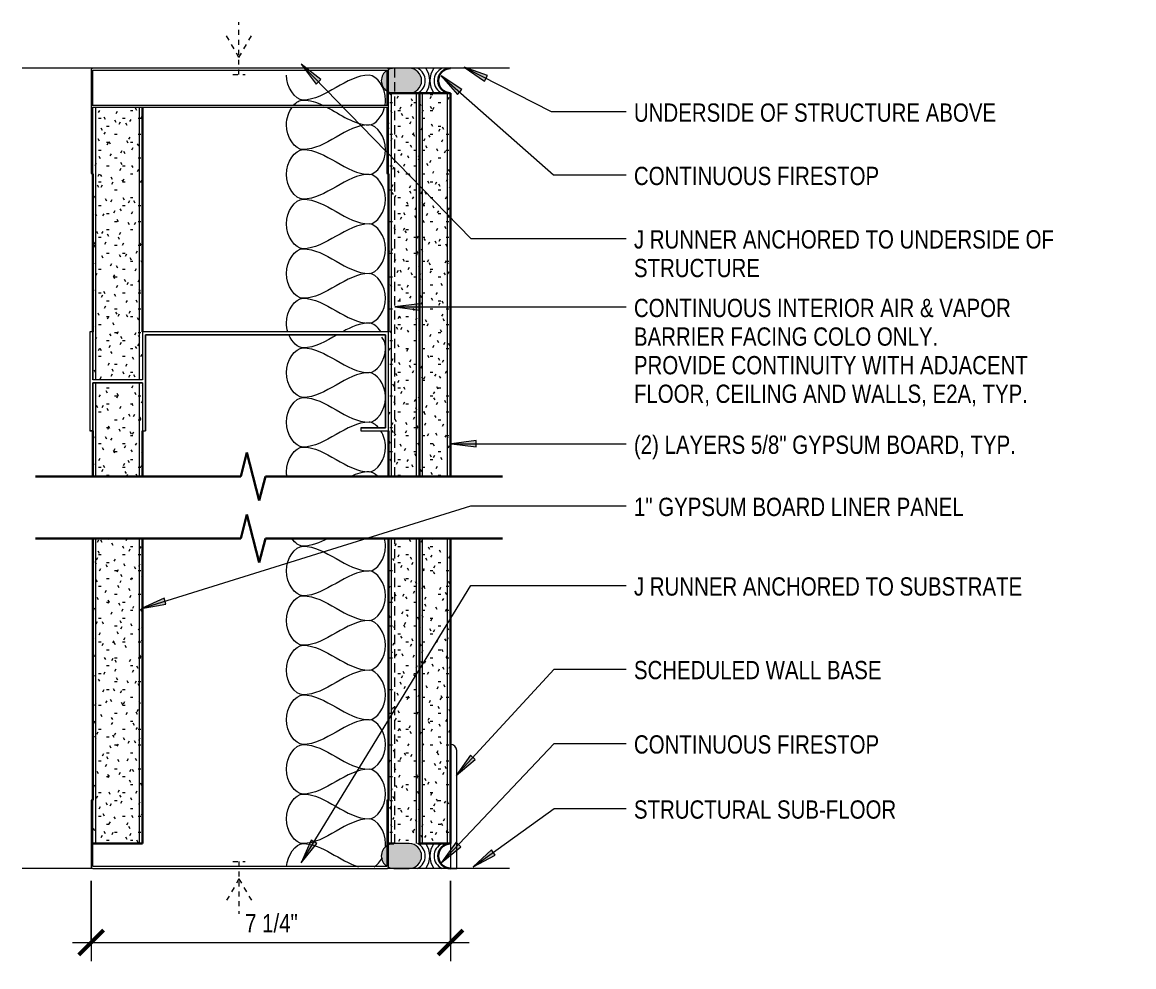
# Model space of a CAD drawing. Header units: inches. Extents: x 28 to 702, y -40 to 115.
# Drawn here: x 113.18 to 135.6, y 86.14 to 105.2 of the extents above; entities that cross this region are included whole.
import ezdxf

# ---------------------------------------------------------------- set-up
doc = ezdxf.new("R2010")
doc.units = ezdxf.units.IN
doc.header["$MEASUREMENT"] = 0
doc.linetypes.add('Hidden', pattern=[0.28125, 0.1875, -0.09375])
doc.linetypes.add('Hidden 1_16_', pattern=[0.09375, 0.0625, -0.03125])
for name, color, linetype, lineweight in [('A-ANNO-DIMS', 211, 'Continuous', 9), ('A-ANNO-DIMS-4', 211, 'Continuous', 9), ('A-DETL', 90, 'Continuous', 9), ('A-DETL-GENF', 92, 'Continuous', 9), ('A-DETL-HDLN', 90, 'Hidden', 9), ('A-DETL-MEDM', 33, 'Continuous', 30), ('A-DETL-THIN', 151, 'Continuous', 18), ('A-DETL-WIDE', 214, 'Continuous', 18), ('G-ANNO-TEXT', 231, 'Continuous', 9)]:
    doc.layers.add(name, color=color, linetype=linetype, lineweight=lineweight)
doc.styles.add('Arial', font='arial.ttf', dxfattribs={"width": 0.8, "height": 0.368825})
doc.dimstyles.new('Linear_-_3_32__Arial_1_8_', dxfattribs={"dimscale": 12, "dimtxt": 0.375, "dimasz": 0.041667, "dimexe": 0.03125, "dimexo": 0.020833, "dimgap": 0.020833, "dimtad": 1, "dimdec": 3, "dimrnd": 0.125, "dimzin": 3, "dimdsep": 46, "dimlunit": 4, "dimtxsty": 'Arial', "dimblk1": 'OBLIQUE', "dimblk2": 'OBLIQUE', "dimsah": 1, "dimcen": 0.09, "dimdle": 0.03125, "dimazin": 0, "dimtfac": 1, "dimtdec": 4, "dimtix": 1, "dimtmove": 2, "dimatfit": 3, "dimfxl": 1, "dimtvp": 1, "dimtfill": 1, "dimfrac": 2, "dimtolj": 1, "dimtzin": 0, "dimarcsym": 2})

# ---------------------------------------------------------------- blocks, each defined once
blk = doc.blocks.new('Joint Sealant and Backer Rod-Section - 1_2_-10822-TYPE E2 - 2-HR_ SHAFT WALL UL-U415')
at = {"layer": 'A-DETL-MEDM', "lineweight": 9}
h = blk.add_hatch(color=256, dxfattribs=at)
h.paths.add_polyline_path([(0.913, 0.5), (0.896, 0.5), (0.831, 0.491), (0.771, 0.467), (0.719, 0.427), (0.68, 0.375), (0.655, 0.315), (0.646, 0.25), (0.655, 0.185), (0.68, 0.125), (0.719, 0.073), (0.771, 0.033), (0.831, 0.009), (0.896, 0), (1.209, 0), (1.273, 0.009), (1.314, 0.025), (1.313, 0.035), (1.313, 0.475), (1.273, 0.491), (1.209, 0.5)], flags=0)
h.paths.add_polyline_path([(1.348, 0.456), (1.348, 0.044), (1.385, 0.073), (1.425, 0.125), (1.45, 0.185), (1.459, 0.25), (1.45, 0.315), (1.425, 0.375), (1.385, 0.427)], flags=0)
at = {"layer": 'A-DETL-GENF'}
blk.add_line((0.896, 0), (1.209, 0), dxfattribs=at)
for centre, radius, start, end in [((0.125, 0.25), 0.271, 292.6199, 67.3801), ((0.063, 0.25), 0.417, 323.1301, 36.8699), ((0.896, 0.25), 0.417, 143.1301, 216.8699), ((0.849, 0.25), 0.277, 115.6022, 244.3978), ((0.896, 0.25), 0.25, 90, 270), ((1.209, 0.25), 0.25, 65.1828, 90), ((1.209, 0.25), 0.25, 304.0799, 55.8506), ((1.209, 0.25), 0.25, 270, 295.0155)]:
    blk.add_arc(centre, radius, start, end, dxfattribs=at)
at = {"layer": 'A-DETL-MEDM'}
blk.add_arc((0.063, 0.25), 0.25, 270, 90, dxfattribs=at)
blk = doc.blocks.new('Gypsum Wallboard-Section - 1_-10821-TYPE E2 - 2-HR_ SHAFT WALL UL-U415')
at = {"layer": 'A-DETL-GENF'}
h = blk.add_hatch(dxfattribs=at)
h.set_pattern_fill('FP_4', color=256, style=0, pattern_type=2)
h.set_pattern_definition([(270, (-52.903, 78.88), (0.16, -0.64), [0.053, -0.427, 0.053, -0.427, -2.56]), (270, (-52.903, 78.88), (0.16, -0.64), [-0.96, 0.053, -0.907, 0.053, -0.427, -1.12]), (270, (-52.903, 78.88), (0.16, -0.64), [-2.4, 0.053, -0.267, 0.053, -0.747]), (30, (-52.823, 78.64), (0.47425626, 0.45856406), [0.053, -0.427, 0.053, -0.427, -2.56]), (30, (-52.823, 78.64), (0.47425626, 0.45856406), [-0.96, 0.053, -0.907, 0.053, -0.427, -1.12]), (30, (-52.823, 78.64), (0.47425626, 0.45856406), [-2.4, 0.053, -0.267, 0.053, -0.747]), (150, (-52.503, 78.56), (-0.63425626, 0.18143594), [0.053, -0.427, 0.053, -0.427, -2.56]), (150, (-52.503, 78.56), (-0.63425626, 0.18143594), [-0.96, 0.053, -0.907, 0.053, -0.427, -1.12]), (150, (-52.503, 78.56), (-0.63425626, 0.18143594), [-2.4, 0.053, -0.267, 0.053, -0.747])])
h.paths.add_polyline_path([(0, 0), (0, -1), (6.157, -1), (6.157, 0), (0.875, 0)], flags=0)
h.paths.add_polyline_path([(7.407, 0), (7.407, -1), (9.294, -1), (9.294, 0), (8.325, 0)], flags=0)
h.paths.add_polyline_path([(9.356, 0), (9.356, -1), (14.854, -1), (14.854, 0), (10.325, 0)], flags=0)
for p, q in [((0, -0.062), (6.157, -0.062)), ((7.407, -0.062), (9.294, -0.062)), ((9.356, -0.062), (14.854, -0.062)), ((0, -0.938), (6.157, -0.938)), ((7.407, -0.938), (9.294, -0.938)), ((9.356, -0.938), (14.854, -0.938))]:
    blk.add_line(p, q, dxfattribs=at)
at = {"layer": 'A-DETL-MEDM'}
for p, q in [((0, 0), (0, -1)), ((6.157, 0), (0.875, 0)), ((8.325, 0), (7.407, 0)), ((13.514, 0), (10.325, 0)), ((0, -1), (6.157, -1)), ((7.407, -1), (8.325, -1)), ((10.325, -1), (14.854, -1))]:
    blk.add_line(p, q, dxfattribs=at)
blk = doc.blocks.new('Gypsum Wallboard-Section1 - 5_8_-10816-TYPE E2 - 2-HR_ SHAFT WALL UL-U415')
at = {"layer": 'A-DETL-GENF'}
h = blk.add_hatch(dxfattribs=at)
h.set_pattern_fill('FP_5', color=256, style=0, pattern_type=2)
h.set_pattern_definition([(270, (-52.903, 84.845), (0.16, -0.64), [0.053, -0.427, 0.053, -0.427, -2.56]), (270, (-52.903, 84.845), (0.16, -0.64), [-0.96, 0.053, -0.907, 0.053, -0.427, -1.12]), (270, (-52.903, 84.845), (0.16, -0.64), [-2.4, 0.053, -0.267, 0.053, -0.747]), (30, (-52.823, 84.605), (0.47425626, 0.45856406), [0.053, -0.427, 0.053, -0.427, -2.56]), (30, (-52.823, 84.605), (0.47425626, 0.45856406), [-0.96, 0.053, -0.907, 0.053, -0.427, -1.12]), (30, (-52.823, 84.605), (0.47425626, 0.45856406), [-2.4, 0.053, -0.267, 0.053, -0.747]), (150, (-52.503, 84.525), (-0.63425626, 0.18143594), [0.053, -0.427, 0.053, -0.427, -2.56]), (150, (-52.503, 84.525), (-0.63425626, 0.18143594), [-0.96, 0.053, -0.907, 0.053, -0.427, -1.12]), (150, (-52.503, 84.525), (-0.63425626, 0.18143594), [-2.4, 0.053, -0.267, 0.053, -0.747])])
h.paths.add_polyline_path([(0, 0), (0, -0.625), (6.157, -0.625), (6.157, 0), (0.003, 0)], flags=0)
h.paths.add_polyline_path([(7.407, -0.03), (7.407, -0.625), (15.139, -0.625), (15.139, 0), (7.407, 0)], flags=0)
for p, q in [((0, -0.062), (6.157, -0.062)), ((7.407, -0.062), (15.139, -0.062)), ((0, -0.563), (6.157, -0.563)), ((7.407, -0.563), (15.139, -0.563))]:
    blk.add_line(p, q, dxfattribs=at)
at = {"layer": 'A-DETL-MEDM'}
for p, q in [((0, -0.104), (0, 0)), ((0.875, 0), (6.157, 0)), ((7.407, 0), (8.325, 0)), ((10.325, 0), (13.514, 0)), ((15.139, 0), (15.139, -0.625))]:
    blk.add_line(p, q, dxfattribs=at)
blk = doc.blocks.new('Channel Studs-Section - 6_-8344-TYPE E2 - 2-HR_ SHAFT WALL UL-U415')
at = {"layer": 'A-DETL-GENF'}
for p, q in [((-1.291, -1.462), (-1.291, -2.204)), ((-1.256, -2.2), (-1.256, -1.485)), ((4.674, -1.485), (4.674, -2.2)), ((4.709, -2.204), (4.709, -1.462)), ((-1.26, -2.235), (4.677, -2.235)), ((4.674, -2.2), (-1.256, -2.2))]:
    blk.add_line(p, q, dxfattribs=at)
for centre, radius, start, end in [((-1.26, -2.204), 0.0312, 180, 270), ((4.677, -2.204), 0.0313, 270, 360)]:
    blk.add_arc(centre, radius, start, end, dxfattribs=at)
blk = doc.blocks.new('Joint Sealant and Backer Rod-Section - 1_2_-V3-TYPE E2 - 2-HR_ SHAFT WALL UL-U415')
at = {"layer": 'A-DETL-MEDM', "lineweight": 9}
h = blk.add_hatch(color=256, dxfattribs=at)
h.paths.add_polyline_path([(0.913, 0.5), (0.896, 0.5), (0.831, 0.491), (0.771, 0.467), (0.719, 0.427), (0.68, 0.375), (0.655, 0.315), (0.646, 0.25), (0.655, 0.185), (0.68, 0.125), (0.719, 0.073), (0.771, 0.033), (0.831, 0.009), (0.896, 0), (1.209, 0), (1.273, 0.009), (1.313, 0.025), (1.313, 0.475), (1.273, 0.491), (1.209, 0.5)], flags=0)
h.paths.add_polyline_path([(1.348, 0.456), (1.348, 0.044), (1.385, 0.073), (1.425, 0.125), (1.45, 0.185), (1.459, 0.25), (1.45, 0.315), (1.425, 0.375), (1.385, 0.427)], flags=0)
at = {"layer": 'A-DETL-GENF'}
for p, q in [((1.209, 0.5), (0.896, 0.5)), ((0.896, 0), (1.209, 0))]:
    blk.add_line(p, q, dxfattribs=at)
for centre, radius, start, end in [((0.125, 0.25), 0.271, 292.6199, 67.3801), ((0.063, 0.25), 0.417, 323.1301, 36.8699), ((0.896, 0.25), 0.417, 143.1301, 216.8699), ((0.849, 0.25), 0.277, 115.6022, 244.3978), ((0.896, 0.25), 0.25, 90, 270), ((1.209, 0.25), 0.25, 64.9845, 90), ((1.209, 0.25), 0.25, 304.1494, 55.9201), ((1.209, 0.25), 0.25, 270, 294.8172)]:
    blk.add_arc(centre, radius, start, end, dxfattribs=at)
at = {"layer": 'A-DETL-MEDM'}
blk.add_arc((0.063, 0.25), 0.25, 270, 90, dxfattribs=at)
blk = doc.blocks.new('Resilient Flat Base-Section - 2 1_2_-8343-TYPE E2 - 2-HR_ SHAFT WALL UL-U415')
at = {"layer": 'A-DETL-GENF'}
for p, q in [((-1.166, -2.266), (-1.166, 0.109)), ((-1.291, -1.766), (-1.291, -2.266)), ((-1.291, -2.266), (-1.166, -2.266))]:
    blk.add_line(p, q, dxfattribs=at)
blk.add_arc((-1.291, 0.109), 0.125, 360, 90, dxfattribs=at)
blk = doc.blocks.new('Channel Studs-Section - 6_-10819-TYPE E2 - 2-HR_ SHAFT WALL UL-U415')
at = {"layer": 'A-DETL-GENF'}
for p, q in [((-1.291, 2.204), (-1.291, 0.86)), ((4.677, 2.235), (-1.26, 2.235)), ((-1.256, 0.86), (-1.256, 2.2)), ((-1.256, 2.2), (4.674, 2.2)), ((4.674, 2.2), (4.674, 0.86)), ((4.709, 0.86), (4.709, 2.204)), ((-1.291, 0.86), (-1.256, 0.86)), ((4.674, 0.86), (4.709, 0.86))]:
    blk.add_line(p, q, dxfattribs=at)
for centre, start, end in [((-1.26, 2.204), 90, 180), ((4.677, 2.204), 0, 90)]:
    blk.add_arc(centre, 0.0312, start, end, dxfattribs=at)
blk = doc.blocks.new('Gypsum Wallboard-Section1 - 5_8_-V4-TYPE E2 - 2-HR_ SHAFT WALL UL-U415')
at = {"layer": 'A-DETL-GENF'}
h = blk.add_hatch(dxfattribs=at)
h.set_pattern_fill('FP_6', color=256, style=0, pattern_type=2)
h.set_pattern_definition([(270, (-52.903, 85.47), (0.16, -0.64), [0.053, -0.427, 0.053, -0.427, -2.56]), (270, (-52.903, 85.47), (0.16, -0.64), [-0.96, 0.053, -0.907, 0.053, -0.427, -1.12]), (270, (-52.903, 85.47), (0.16, -0.64), [-2.4, 0.053, -0.267, 0.053, -0.747]), (30, (-52.823, 85.23), (0.47425626, 0.45856406), [0.053, -0.427, 0.053, -0.427, -2.56]), (30, (-52.823, 85.23), (0.47425626, 0.45856406), [-0.96, 0.053, -0.907, 0.053, -0.427, -1.12]), (30, (-52.823, 85.23), (0.47425626, 0.45856406), [-2.4, 0.053, -0.267, 0.053, -0.747]), (150, (-52.503, 85.15), (-0.63425626, 0.18143594), [0.053, -0.427, 0.053, -0.427, -2.56]), (150, (-52.503, 85.15), (-0.63425626, 0.18143594), [-0.96, 0.053, -0.907, 0.053, -0.427, -1.12]), (150, (-52.503, 85.15), (-0.63425626, 0.18143594), [-2.4, 0.053, -0.267, 0.053, -0.747])])
h.paths.add_polyline_path([(0, 0), (0, -0.625), (6.157, -0.625), (6.157, 0), (2.429, 0)], flags=0)
h.paths.add_polyline_path([(7.407, 0), (7.407, -0.625), (15.139, -0.625), (15.139, 0), (12.023, 0)], flags=0)
for p, q in [((0, -0.062), (6.157, -0.062)), ((7.407, -0.062), (15.139, -0.062)), ((0, -0.563), (6.157, -0.563)), ((7.407, -0.563), (15.139, -0.563))]:
    blk.add_line(p, q, dxfattribs=at)
at = {"layer": 'A-DETL-MEDM'}
for p, q in [((0, 0), (6.157, 0)), ((0, -0.625), (0, 0)), ((7.407, 0), (15.139, 0)), ((15.139, 0), (15.139, -0.625)), ((6.157, -0.625), (0, -0.625)), ((15.139, -0.625), (7.407, -0.625))]:
    blk.add_line(p, q, dxfattribs=at)
blk = doc.blocks.new('Break Line1 - Break Line-10820-TYPE E2 - 2-HR_ SHAFT WALL UL-U415')
at = {"layer": 'A-DETL-MEDM'}
for p, q in [((-0.25, 0), (-0.125, 0.484)), ((-0.125, 0.484), (0.125, -0.484)), ((-4.387, 0), (-0.25, 0)), ((0.125, -0.484), (0.25, 0)), ((0.25, 0), (5.033, 0))]:
    blk.add_line(p, q, dxfattribs=at)
blk = doc.blocks.new('Break Line1 - Break Line-10818-TYPE E2 - 2-HR_ SHAFT WALL UL-U415')
at = {"layer": 'A-DETL-MEDM'}
for p, q in [((-0.25, 0), (-0.125, 0.484)), ((-0.125, 0.484), (0.125, -0.484)), ((-5.033, 0), (-0.25, 0)), ((0.125, -0.484), (0.25, 0)), ((0.25, 0), (4.386, 0))]:
    blk.add_line(p, q, dxfattribs=at)
blk = doc.blocks.new('Channel Studs-Section - 6_-V5-TYPE E2 - 2-HR_ SHAFT WALL UL-U415')
at = {"layer": 'A-DETL-GENF'}
for p, q in [((-1.256, -0.86), (-1.291, -0.86)), ((-1.291, -0.86), (-1.291, -2.204)), ((-1.256, -2.2), (-1.256, -0.86)), ((4.709, -0.86), (4.674, -0.86)), ((4.674, -0.86), (4.674, -2.2)), ((4.709, -2.204), (4.709, -0.86)), ((-1.26, -2.235), (4.677, -2.235)), ((4.674, -2.2), (-1.256, -2.2))]:
    blk.add_line(p, q, dxfattribs=at)
for centre, radius, start, end in [((-1.26, -2.204), 0.0312, 180, 270), ((4.677, -2.204), 0.0313, 270, 360)]:
    blk.add_arc(centre, radius, start, end, dxfattribs=at)
blk = doc.blocks.new('DIMBLOCK2-TYPE E2 - 2-HR_ SHAFT WALL UL-U415')
at = {"layer": 'A-ANNO-DIMS-4'}
for p, q in [((114.569, 87.877), (114.569, 86.258)), ((114.569, 86.633), (114.569, 87.877)), ((121.819, 87.877), (121.819, 86.258)), ((121.819, 86.633), (121.819, 87.877)), ((114.194, 86.633), (122.194, 86.633))]:
    blk.add_line(p, q, dxfattribs=at)
at = {"layer": 'A-ANNO-DIMS-4', "lineweight": 50}
for p, q in [((114.569, 86.633), (114.819, 86.883)), ((121.819, 86.633), (122.069, 86.883)), ((114.569, 86.633), (114.319, 86.383)), ((121.819, 86.633), (121.569, 86.383))]:
    blk.add_line(p, q, dxfattribs=at)
at = {"layer": 'A-ANNO-DIMS-4', "color": 0, "insert": (117.675, 87.204), "char_height": 0.3688, "width": 1.24615, "attachment_point": 1, "line_spacing_factor": 0.938532, "style": 'Arial', "bg_fill": 3, "box_fill_scale": 1.25, "bg_fill_color": 0, "bg_fill_transparency": 0}
blk.add_mtext('7 1/4"', dxfattribs=at)
blk = doc.blocks.new('_Oblique')
at = {"color": 0, "linetype": 'ByBlock', "lineweight": -2}
blk.add_line((-0.5, -0.5), (0.5, 0.5), dxfattribs=at)

msp = doc.modelspace()

# ---------------------------------------------------------------- hatches: boundary and pattern name
at = {"layer": 'G-ANNO-TEXT'}
for points in [[(118.805006, 104.351583), (119.10653, 103.947335), (119.200883, 104.03915)], [(122.091661, 104.290157), (122.506898, 104.003954), (122.566824, 104.121178)], [(121.626778, 104.117129), (121.958489, 103.737259), (122.045504, 103.836055)], [(120.697326, 99.452623), (121.197326, 99.386797), (121.197326, 99.51845)], [(121.838371, 96.693703), (122.338371, 96.627877), (122.338371, 96.759529)], [(115.582543, 93.36932), (116.079484, 93.45524), (116.040314, 93.58093)], [(121.93039, 90.001294), (122.3179, 90.324046), (122.221161, 90.413344)], [(121.635995, 88.24742), (122.027796, 88.56495), (121.932263, 88.655536)], [(122.275816, 88.157281), (122.720089, 88.395932), (122.643183, 88.502786)]]:
    msp.add_hatch(color=7, dxfattribs=at).paths.add_polyline_path(points, flags=0)

# ---------------------------------------------------------------- linework, layer by layer
at = {"layer": 'A-DETL', "linetype": 'Hidden 1_16_', "lineweight": 18}
for p, q in [((117.551545, 104.140227), (117.551545, 105.19582)), ((117.551545, 104.487378), (117.286612, 104.946256)), ((117.551545, 104.487378), (117.816478, 104.946256)), ((117.426545, 104.140227), (117.676371, 104.140227)), ((117.426545, 88.262799), (117.676371, 88.262799)), ((117.551545, 88.262799), (117.551545, 87.207206)), ((117.551545, 87.915648), (117.286612, 87.45677)), ((117.551545, 87.915648), (117.816478, 87.45677))]:
    msp.add_line(p, q, dxfattribs=at)
at = {"layer": 'A-DETL'}
for points in [[(118.842456, 103.626861), (118.685321, 103.626861), (118.509122, 103.891158), (118.509122, 104.126861)], [(120.175789, 104.126861), (119.717666, 104.126861), (119.300579, 103.626861), (118.842456, 103.626861)], [(118.652285, 103.517153), (118.709819, 103.584474), (118.777754, 103.626861), (118.842456, 103.626861)], [(118.842456, 103.626861), (118.981028, 103.626861), (119.115846, 103.581114), (119.249181, 103.517295)], [(119.317066, 103.483316), (119.600934, 103.335582), (119.879797, 103.126861), (120.175789, 103.126861)], [(120.175789, 103.126861), (120.302032, 103.126861), (120.440579, 103.288225), (120.490176, 103.481312)], [(120.175789, 103.126861), (119.717666, 103.126861), (119.300579, 102.626861), (118.842456, 102.626861)], [(120.175789, 102.126861), (120.332924, 102.126861), (120.685321, 102.626861), (120.332924, 103.126861), (120.175789, 103.126861)], [(118.842456, 101.626861), (118.685321, 101.626861), (118.332924, 102.126861), (118.685321, 102.626861), (118.842456, 102.626861)], [(118.842456, 102.626861), (119.300579, 102.626861), (119.717666, 102.126861), (120.175789, 102.126861)], [(120.175789, 102.126861), (119.717666, 102.126861), (119.300579, 101.626861), (118.842456, 101.626861)], [(120.175789, 101.126861), (120.332924, 101.126861), (120.685321, 101.626861), (120.332924, 102.126861), (120.175789, 102.126861)], [(118.842456, 100.626861), (118.685321, 100.626861), (118.332924, 101.126861), (118.685321, 101.626861), (118.842456, 101.626861)], [(118.842456, 101.626861), (119.300579, 101.626861), (119.717666, 101.126861), (120.175789, 101.126861)], [(120.175789, 101.126861), (119.717666, 101.126861), (119.300579, 100.626861), (118.842456, 100.626861)], [(120.175789, 100.126861), (120.332924, 100.126861), (120.685321, 100.626861), (120.332924, 101.126861), (120.175789, 101.126861)], [(118.842456, 99.626861), (118.685321, 99.626861), (118.332924, 100.126861), (118.685321, 100.626861), (118.842456, 100.626861)], [(118.842456, 100.626861), (119.300579, 100.626861), (119.717666, 100.126861), (120.175789, 100.126861)], [(120.175789, 100.126861), (119.717666, 100.126861), (119.300579, 99.626861), (118.842456, 99.626861)], [(120.175789, 99.126861), (120.332924, 99.126861), (120.685321, 99.626861), (120.332924, 100.126861), (120.175789, 100.126861)], [(118.842456, 99.626861), (119.300579, 99.626861), (119.717666, 99.126861), (120.175789, 99.126861)], [(120.175789, 99.126861), (119.994018, 99.126861), (119.818708, 99.048146), (119.644731, 98.953181)], [(120.41148, 98.955224), (120.346664, 99.05746), (120.25858, 99.126861), (120.175789, 99.126861)], [(118.842456, 98.626861), (118.737442, 98.626861), (118.623914, 98.738518), (118.560154, 98.887212)], [(119.531059, 98.889388), (119.304932, 98.760355), (119.079172, 98.626861), (118.842456, 98.626861)], [(120.508781, 98.646002), (120.505741, 98.73164), (120.476094, 98.790474), (120.434552, 98.839929)], [(118.842456, 97.626861), (118.685321, 97.626861), (118.332924, 98.126861), (118.685321, 98.626861), (118.842456, 98.626861)], [(118.842456, 98.626861), (119.300579, 98.626861), (119.717666, 98.126861), (120.175789, 98.126861)], [(120.175789, 98.126861), (120.328913, 98.126861), (120.500139, 98.36426), (120.508781, 98.607719)], [(120.175789, 98.126861), (119.717666, 98.126861), (119.300579, 97.626861), (118.842456, 97.626861)], [(120.508781, 97.646002), (120.500139, 97.889461), (120.328913, 98.126861), (120.175789, 98.126861)], [(118.842456, 96.626861), (118.685321, 96.626861), (118.332924, 97.126861), (118.685321, 97.626861), (118.842456, 97.626861)], [(118.842456, 97.626861), (119.300579, 97.626861), (119.717666, 97.126861), (120.175789, 97.126861)], [(120.175789, 97.126861), (120.328913, 97.126861), (120.500139, 97.36426), (120.508781, 97.607719)], [(120.175789, 97.126861), (119.717666, 97.126861), (119.300579, 96.626861), (118.842456, 96.626861)], [(120.36743, 97.015425), (120.309585, 97.083747), (120.241043, 97.126861), (120.175789, 97.126861)], [(118.842456, 96.626861), (119.300579, 96.626861), (119.717666, 96.126861), (120.175789, 96.126861)], [(120.175789, 96.126861), (120.050226, 96.126861), (119.927746, 96.0893), (119.806658, 96.034769)], [(120.348956, 96.036003), (120.295291, 96.09229), (120.234222, 96.126861), (120.175789, 96.126861)], [(118.842456, 93.626861), (118.685321, 93.626861), (118.332924, 94.126861), (118.685321, 94.626861), (118.842456, 94.626861)], [(118.842456, 94.626861), (118.764817, 94.626861), (118.682524, 94.687892), (118.61913, 94.7798)], [(119.338164, 94.781498), (119.175774, 94.695279), (119.011922, 94.626861), (118.842456, 94.626861)], [(118.842456, 94.626861), (119.300579, 94.626861), (119.717666, 94.126861), (120.175789, 94.126861)], [(120.175789, 94.126861), (119.717666, 94.126861), (119.300579, 93.626861), (118.842456, 93.626861)], [(120.175789, 93.126861), (120.332924, 93.126861), (120.685321, 93.626861), (120.332924, 94.126861), (120.175789, 94.126861)], [(118.842456, 92.626861), (118.685321, 92.626861), (118.332924, 93.126861), (118.685321, 93.626861), (118.842456, 93.626861)], [(118.842456, 93.626861), (119.300579, 93.626861), (119.717666, 93.126861), (120.175789, 93.126861)], [(120.175789, 93.126861), (119.717666, 93.126861), (119.300579, 92.626861), (118.842456, 92.626861)], [(120.175789, 92.126861), (120.332924, 92.126861), (120.685321, 92.626861), (120.332924, 93.126861), (120.175789, 93.126861)], [(118.842456, 91.626861), (118.685321, 91.626861), (118.332924, 92.126861), (118.685321, 92.626861), (118.842456, 92.626861)], [(118.842456, 92.626861), (119.300579, 92.626861), (119.717666, 92.126861), (120.175789, 92.126861)], [(120.175789, 92.126861), (119.717666, 92.126861), (119.300579, 91.626861), (118.842456, 91.626861)], [(120.175789, 91.126861), (120.332924, 91.126861), (120.685321, 91.626861), (120.332924, 92.126861), (120.175789, 92.126861)], [(118.842456, 90.626861), (118.685321, 90.626861), (118.332924, 91.126861), (118.685321, 91.626861), (118.842456, 91.626861)], [(118.842456, 91.626861), (119.300579, 91.626861), (119.717666, 91.126861), (120.175789, 91.126861)], [(120.175789, 91.126861), (119.717666, 91.126861), (119.300579, 90.626861), (118.842456, 90.626861)], [(120.175789, 90.126861), (120.332924, 90.126861), (120.685321, 90.626861), (120.332924, 91.126861), (120.175789, 91.126861)], [(118.842456, 89.626861), (118.685321, 89.626861), (118.332924, 90.126861), (118.685321, 90.626861), (118.842456, 90.626861)], [(118.842456, 90.626861), (119.300579, 90.626861), (119.717666, 90.126861), (120.175789, 90.126861)], [(120.175789, 90.126861), (119.717666, 90.126861), (119.300579, 89.626861), (118.842456, 89.626861)], [(120.175789, 89.126861), (120.332924, 89.126861), (120.685321, 89.626861), (120.332924, 90.126861), (120.175789, 90.126861)], [(118.842456, 88.626861), (118.685321, 88.626861), (118.332924, 89.126861), (118.685321, 89.626861), (118.842456, 89.626861)], [(118.842456, 89.626861), (119.300579, 89.626861), (119.717666, 89.126861), (120.175789, 89.126861)], [(120.175789, 89.126861), (119.717666, 89.126861), (119.300579, 88.626861), (118.842456, 88.626861)], [(118.510386, 88.161922), (118.526463, 88.388), (118.693074, 88.626861), (118.842456, 88.626861)], [(118.842456, 88.626861), (119.228298, 88.626861), (119.585032, 88.27219), (119.961689, 88.160273)], [(120.27964, 88.160156), (120.33596, 88.195307), (120.399091, 88.263388), (120.446166, 88.34225)]]:
    msp.add_open_spline(points, degree=3, dxfattribs=at)
for points, knots in [([(120.497969, 103.515614), (120.505187, 103.55214), (120.535454, 103.8395), (120.332924, 104.126861), (120.175789, 104.126861)], [1.202871049, 1.202871049, 1.202871049, 1.202871049, 1.414213562, 2.828427125, 2.828427125, 2.828427125, 2.828427125]), ([(118.842456, 102.626861), (118.685321, 102.626861), (118.416537, 103.008225), (118.557772, 103.38959), (118.626742, 103.484684)], [0, 0, 0, 0, 1.414213562, 2.157324387, 2.157324387, 2.157324387, 2.157324387]), ([(118.536823, 98.950469), (118.519253, 99.006968), (118.466873, 99.316915), (118.685321, 99.626861), (118.842456, 99.626861)], [1.075107266, 1.075107266, 1.075107266, 1.075107266, 1.414213562, 2.828427125, 2.828427125, 2.828427125, 2.828427125]), ([(120.175789, 96.126861), (120.332924, 96.126861), (120.592485, 96.49514), (120.469682, 96.86342), (120.41148, 96.955224)], [0, 0, 0, 0, 1.414213562, 2.083304854, 2.083304854, 2.083304854, 2.083304854]), ([(118.517135, 96.032792), (118.511924, 96.063814), (118.486905, 96.345337), (118.685321, 96.626861), (118.842456, 96.626861)], [1.235891017, 1.235891017, 1.235891017, 1.235891017, 1.414213562, 2.828427125, 2.828427125, 2.828427125, 2.828427125]), ([(120.175789, 94.126861), (120.332924, 94.126861), (120.546614, 94.430056), (120.501145, 94.733251), (120.487071, 94.784038)], [0, 0, 0, 0, 1.414213562, 1.715131422, 1.715131422, 1.715131422, 1.715131422]), ([(120.504464, 88.555395), (120.507513, 88.579071), (120.525963, 88.852966), (120.332924, 89.126861), (120.175789, 89.126861)], [1.279044464, 1.279044464, 1.279044464, 1.279044464, 1.414213562, 2.828427125, 2.828427125, 2.828427125, 2.828427125])]:
    msp.add_open_spline(points, degree=3, knots=knots, dxfattribs=at)
at = {"layer": 'A-DETL-HDLN'}
for p, q in [((120.694123, 96.033552), (120.694123, 104.266274)), ((120.694123, 88.626861), (120.694123, 94.783552))]:
    msp.add_line(p, q, dxfattribs=at)
at = {"layer": 'A-DETL-MEDM', "lineweight": 18}
for p, q in [((114.604279, 98.951807), (114.541779, 98.951807)), ((114.541779, 98.951807), (114.541779, 96.951807)), ((114.604279, 97.983057), (114.604279, 98.951807)), ((120.569123, 98.951807), (115.604279, 98.951807)), ((115.604279, 98.951807), (115.604279, 97.983057)), ((115.666779, 98.889307), (120.506623, 98.889307)), ((115.666779, 96.951807), (115.666779, 98.889307)), ((120.506623, 98.889307), (120.506623, 97.014307)), ((120.569123, 96.951807), (120.569123, 98.951807)), ((115.604279, 97.983057), (114.604279, 97.983057)), ((114.604279, 96.951807), (114.604279, 97.920557)), ((114.604279, 97.920557), (115.604279, 97.920557)), ((115.604279, 97.920557), (115.604279, 96.951807)), ((114.541779, 96.951807), (114.604279, 96.951807)), ((115.604279, 96.951807), (115.666779, 96.951807)), ((120.506623, 97.014307), (120.006623, 97.014307)), ((120.006623, 97.014307), (120.006623, 96.951807)), ((120.006623, 96.951807), (120.569123, 96.951807))]:
    msp.add_line(p, q, dxfattribs=at)
at = {"layer": 'A-DETL-THIN'}
for p, q in [((114.541779, 98.951807), (114.541779, 96.951807)), ((114.604279, 98.951807), (114.541779, 98.951807)), ((114.604279, 98.951807), (114.604279, 97.983057)), ((120.569123, 98.951807), (115.604279, 98.951807)), ((115.604279, 98.951807), (115.604279, 97.983057)), ((115.666779, 98.889307), (115.666779, 96.951807)), ((120.506623, 98.889307), (115.666779, 98.889307)), ((120.506623, 97.014307), (120.506623, 98.889307)), ((120.569123, 96.951807), (120.569123, 98.951807)), ((115.604279, 97.983057), (114.604279, 97.983057)), ((115.604279, 97.920557), (114.604279, 97.920557)), ((114.604279, 97.920557), (114.604279, 96.951807)), ((115.604279, 97.920557), (115.604279, 96.951807)), ((114.604279, 96.951807), (114.541779, 96.951807)), ((115.604279, 96.951807), (115.666779, 96.951807)), ((120.006623, 97.014307), (120.506623, 97.014307)), ((120.006623, 97.014307), (120.006623, 96.951807)), ((120.006623, 96.951807), (120.569123, 96.951807))]:
    msp.add_line(p, q, dxfattribs=at)
at = {"layer": 'A-DETL-WIDE'}
for p, q in [((123.006623, 104.266274), (113.179733, 104.266274)), ((114.592285, 88.126861), (113.179733, 88.126861)), ((123.006623, 88.126861), (120.545961, 88.126861))]:
    msp.add_line(p, q, dxfattribs=at)
at = {"layer": 'G-ANNO-TEXT', "color": 7}
for p, q in [((118.805006, 104.351583), (119.10653, 103.947335)), ((119.200883, 104.03915), (118.805006, 104.351583)), ((118.805006, 104.351583), (122.226119, 100.835891)), ((122.091661, 104.290157), (122.506898, 104.003954)), ((122.566824, 104.121178), (122.091661, 104.290157)), ((122.091661, 104.290157), (123.845853, 103.393394)), ((119.10653, 103.947335), (119.200883, 104.03915)), ((121.626778, 104.117129), (121.958489, 103.737259)), ((122.045504, 103.836055), (121.626778, 104.117129)), ((121.626778, 104.117129), (123.899071, 102.115817)), ((122.506898, 104.003954), (122.566824, 104.121178)), ((121.958489, 103.737259), (122.045504, 103.836055)), ((123.845853, 103.393394), (125.3619, 103.393394)), ((123.899071, 102.115817), (125.3619, 102.115817)), ((122.226119, 100.835891), (125.3619, 100.835891)), ((121.197326, 99.51845), (120.697326, 99.452623)), ((120.697326, 99.452623), (121.197326, 99.386797)), ((120.697326, 99.452623), (125.3619, 99.452623)), ((121.197326, 99.386797), (121.197326, 99.51845)), ((122.338371, 96.759529), (121.838371, 96.693703)), ((121.838371, 96.693703), (122.338371, 96.627877)), ((121.838371, 96.693703), (125.3619, 96.693703)), ((122.338371, 96.627877), (122.338371, 96.759529)), ((115.582543, 93.36932), (122.226119, 95.439743)), ((122.226119, 95.439743), (125.3619, 95.439743)), ((122.226119, 93.834448), (125.3619, 93.834448)), ((116.040314, 93.58093), (115.582543, 93.36932)), ((116.079484, 93.45524), (116.040314, 93.58093)), ((115.582543, 93.36932), (116.079484, 93.45524)), ((121.93039, 90.001294), (123.911901, 92.147921)), ((123.911901, 92.147921), (125.3619, 92.147921)), ((121.635995, 88.24742), (123.911901, 90.647621)), ((123.911901, 90.647621), (125.3619, 90.647621)), ((122.221161, 90.413344), (121.93039, 90.001294)), ((122.3179, 90.324046), (122.221161, 90.413344)), ((121.93039, 90.001294), (122.3179, 90.324046)), ((122.275816, 88.157281), (123.911901, 89.334809)), ((123.911901, 89.334809), (125.3619, 89.334809)), ((119.1219, 88.628592), (119.009563, 88.697242)), ((121.932263, 88.655536), (121.635995, 88.24742)), ((121.635995, 88.24742), (122.027796, 88.56495)), ((122.027796, 88.56495), (121.932263, 88.655536)), ((122.643183, 88.502786), (122.275816, 88.157281)), ((122.275816, 88.157281), (122.720089, 88.395932)), ((122.720089, 88.395932), (122.643183, 88.502786))]:
    msp.add_line(p, q, dxfattribs=at)

# ---------------------------------------------------------------- block references
at = {"layer": 'A-DETL-GENF'}
for name, p, rotation in [('Channel Studs-Section - 6_-8344-TYPE E2 - 2-HR_ SHAFT WALL UL-U415', (119.277813, 102.031419), 180), ('Joint Sealant and Backer Rod-Section - 1_2_-10822-TYPE E2 - 2-HR_ SHAFT WALL UL-U415', (121.881921, 104.266274), 180), ('Gypsum Wallboard-Section1 - 5_8_-10816-TYPE E2 - 2-HR_ SHAFT WALL UL-U415', (120.569123, 88.626861), 90.00000000000017), ('Gypsum Wallboard-Section1 - 5_8_-V4-TYPE E2 - 2-HR_ SHAFT WALL UL-U415', (121.194123, 88.626861), 90.00000000000017), ('Channel Studs-Section - 6_-V5-TYPE E2 - 2-HR_ SHAFT WALL UL-U415', (119.277813, 101.281419), 180), ('Gypsum Wallboard-Section - 1_-10821-TYPE E2 - 2-HR_ SHAFT WALL UL-U415', (114.604279, 88.626861), 90.00000000000017), ('Break Line1 - Break Line-10818-TYPE E2 - 2-HR_ SHAFT WALL UL-U415', (117.836701, 96.033552), 180), ('Channel Studs-Section - 6_-10819-TYPE E2 - 2-HR_ SHAFT WALL UL-U415', (119.277813, 90.361715), 180), ('Joint Sealant and Backer Rod-Section - 1_2_-V3-TYPE E2 - 2-HR_ SHAFT WALL UL-U415', (121.881921, 88.626861), 180)]:
    msp.add_blockref(name, p, dxfattribs=dict(at, rotation=rotation))
for name, p in [('Break Line1 - Break Line-10820-TYPE E2 - 2-HR_ SHAFT WALL UL-U415', (117.836701, 94.783552)), ('Resilient Flat Base-Section - 2 1_2_-8343-TYPE E2 - 2-HR_ SHAFT WALL UL-U415', (123.110433, 90.392965))]:
    msp.add_blockref(name, p, dxfattribs=at)

# ---------------------------------------------------------------- next in the draw order: texts
at = {"layer": 'G-ANNO-TEXT', "color": 7, "char_height": 0.36882485, "attachment_point": 1, "line_spacing_factor": 0.938532, "style": 'Arial', "bg_fill": 3, "box_fill_scale": 1.25, "bg_fill_color": 0, "bg_fill_transparency": 0}
for s, insert, width in [('UNDERSIDE OF STRUCTURE ABOVE', (125.51815, 103.557412), 8.613), ('CONTINUOUS FIRESTOP', (125.51815, 102.279834), 5.832), ('J RUNNER ANCHORED TO UNDERSIDE OF\\PSTRUCTURE', (125.51815, 100.999908), 9.99), ('CONTINUOUS INTERIOR AIR & VAPOR\\PBARRIER FACING COLO ONLY.\\PPROVIDE CONTINUITY WITH ADJACENT\\PFLOOR, CEILING AND WALLS, E2A, TYP.', (125.51815, 99.61664), 9.369), ('(2) LAYERS 5/8" GYPSUM BOARD, TYP.', (125.51815, 96.85772), 9.081), ('1" GYPSUM BOARD LINER PANEL', (125.51815, 95.60376), 7.839), ('J RUNNER ANCHORED TO SUBSTRATE', (125.51815, 93.998465), 9.234), ('SCHEDULED WALL BASE', (125.51815, 92.311938), 5.886), ('CONTINUOUS FIRESTOP', (125.51815, 90.811638), 5.832), ('STRUCTURAL SUB-FLOOR', (125.51815, 89.498826), 6.237)]:
    msp.add_mtext(s, dxfattribs=dict(at, insert=insert, width=width))

# ---------------------------------------------------------------- next in the draw order: dimensions: what is measured, and where the dimension line sits
at = {"layer": 'A-ANNO-DIMS'}
dim = msp.add_linear_dim(base=(121.819123, 86.632869), p1=(114.569123, 88.126861), p2=(121.819123, 88.126861), dimstyle='Linear_-_3_32__Arial_1_8_', override={"dimpost": '<>', "dimfxl": 7.25}, dxfattribs=at)
dim.commit()
dim.dimension.update_dxf_attribs({"geometry": 'DIMBLOCK2-TYPE E2 - 2-HR_ SHAFT WALL UL-U415', "text_midpoint": (118.297969, 86.958474), "dimtype": 160})

# ---------------------------------------------------------------- next in the draw order: hatches: boundary and pattern name
at = {"layer": 'G-ANNO-TEXT'}
msp.add_hatch(color=7, dxfattribs=at).paths.add_polyline_path([(118.805006, 88.236276), (119.1219, 88.628592), (119.009563, 88.697242)], flags=0)

# ---------------------------------------------------------------- next in the draw order: linework, layer by layer
at = {"layer": 'G-ANNO-TEXT', "color": 7}
for p, q in [((118.805006, 88.236276), (122.226119, 93.834448)), ((119.009563, 88.697242), (118.805006, 88.236276)), ((118.805006, 88.236276), (119.1219, 88.628592))]:
    msp.add_line(p, q, dxfattribs=at)

doc.saveas('drawing.dxf')
